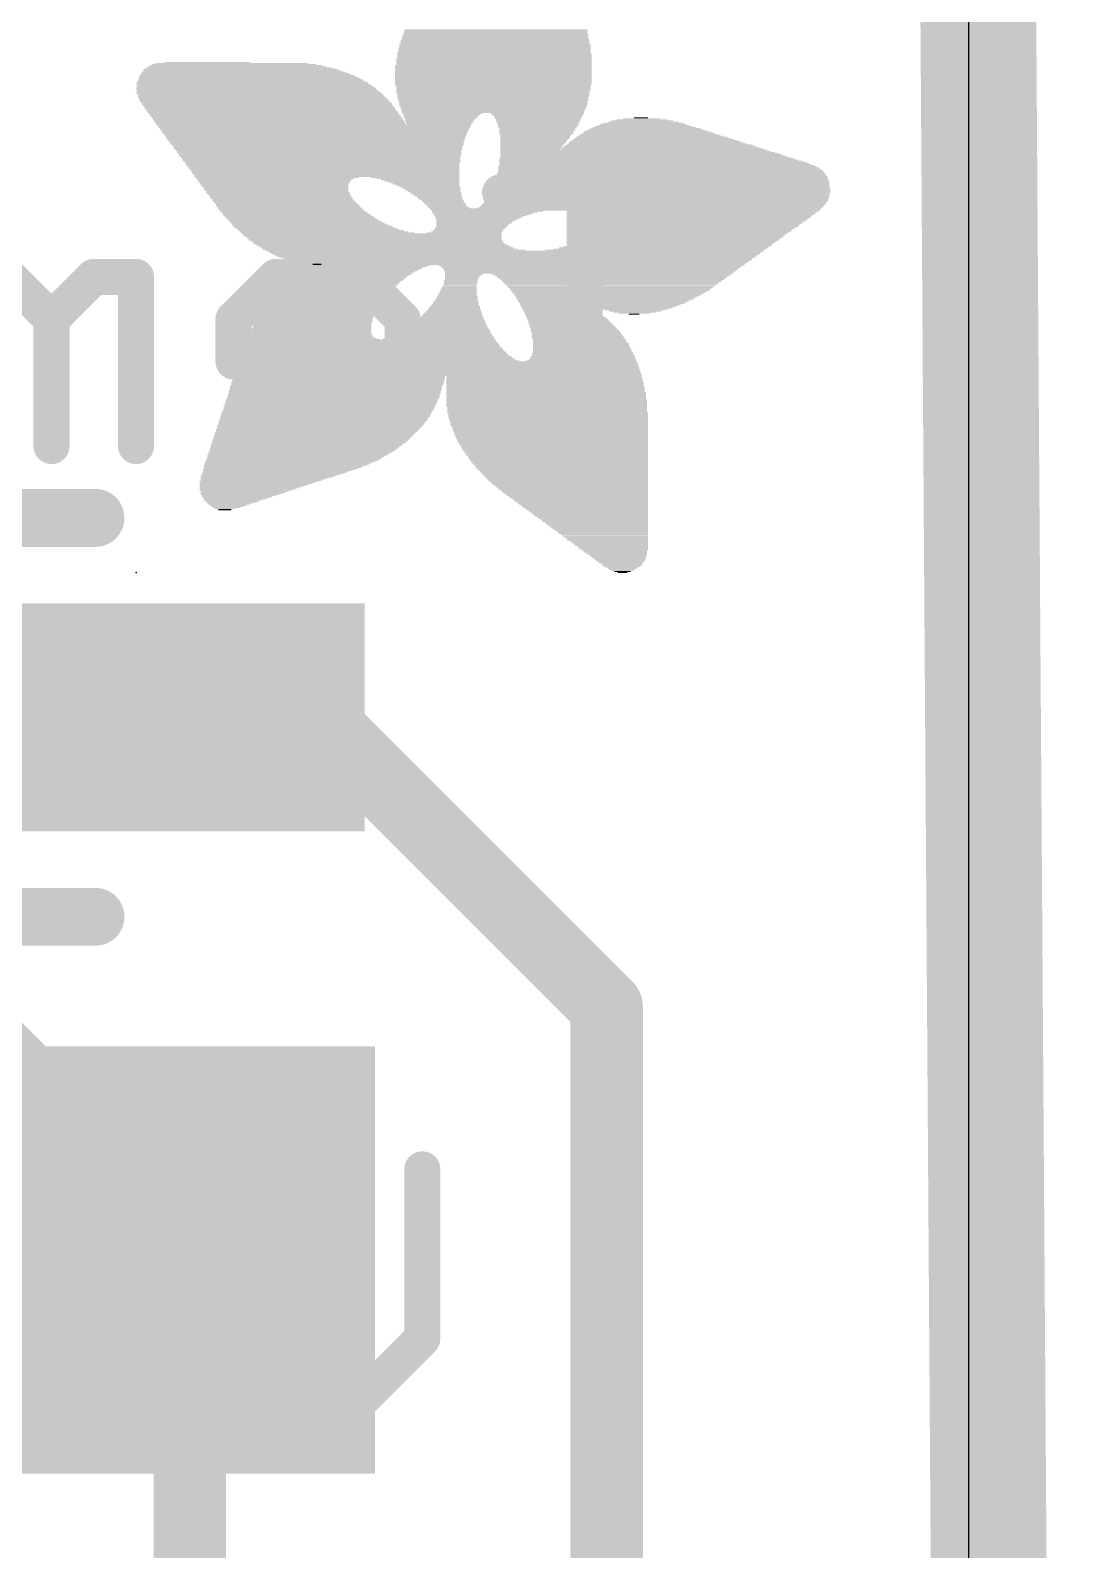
# Model space of a CAD drawing. Extents: x -0.2 to 18.1, y -0.2 to 19.3.
# Drawn here: x 14.49 to 18.11, y 8.51 to 13.84 of the extents above; entities that cross this region are included whole.
import ezdxf

# ---------------------------------------------------------------- set-up
doc = ezdxf.new("R2010")
doc.units = 0
for name, color, linetype in [('1', 12, 'CONTINUOUS'), ('16', 132, 'CONTINUOUS'), ('20', 53, 'CONTINUOUS'), ('21', 40, 'CONTINUOUS'), ('22', 6, 'CONTINUOUS'), ('23', 40, 'CONTINUOUS')]:
    doc.layers.add(name, color=color, linetype=linetype)

# ---------------------------------------------------------------- blocks, each defined once
blk = doc.blocks.new('RECT')
blk.add_solid([(-0.5, -0.5), (0.5, -0.5), (-0.5, 0.5), (0.5, 0.5)])

msp = doc.modelspace()

# ---------------------------------------------------------------- linework, layer by layer
at = {"layer": '1', "const_width": 0.254}
for points in [[(14.986, 11.43), (15.494, 11.43)], [(15.494, 11.43), (16.51, 10.414)], [(15.047, 9.591), (13.843, 10.795)], [(16.51, 10.414), (16.51, 7.493)], [(15.047, 9.525), (15.047, 9.591)], [(15.047, 9.525), (15.047, 7.731)]]:
    msp.add_lwpolyline(points, dxfattribs=at)
at = {"layer": '1', "const_width": 0.127}
for points in [[(14.986, 11.4935, 1), (14.986, 11.3665)], [(15.5389, 11.4749, 1), (15.4491, 11.3851)], [(15.494, 11.3665, 1), (15.494, 11.4935)], [(16.5735, 10.414, 1), (16.4465, 10.414)], [(16.4651, 10.3691, 1), (16.5549, 10.4589)], [(15.1105, 9.591, 1), (14.9835, 9.591)], [(15.1105, 9.525, 1), (14.9835, 9.525)], [(15.0021, 9.5461, 1), (15.0919, 9.6359)], [(14.9835, 9.525, 1), (15.1105, 9.525)]]:
    msp.add_lwpolyline(points, format="xyb", dxfattribs=at)
at = {"layer": '16', "const_width": 0.4064}
msp.add_lwpolyline([(17.78, 19.05), (17.907, 0)], dxfattribs=at)
at = {"layer": '20'}
msp.add_line((17.78, 16.51), (17.78, 2.54), dxfattribs=at)
at = {"layer": '21', "const_width": 0.2032}
for points in [[(12.716, 12.13), (14.716, 12.13)], [(14.716, 10.73), (12.716, 10.73)]]:
    msp.add_lwpolyline(points, dxfattribs=at)
at = {"layer": '21', "const_width": 0.1016}
for points in [[(14.716, 12.0792, 1), (14.716, 12.1808)], [(14.716, 10.6792, 1), (14.716, 10.7808)]]:
    msp.add_lwpolyline(points, format="xyb", dxfattribs=at)
at = {"layer": '22', "const_width": 0.127}
for points in [[(16.7294, 13.2723), (16.1362, 13.2723)], [(16.4328, 12.3825), (16.4328, 13.2723)], [(14.5618, 12.8274), (14.4135, 12.9757)], [(14.71, 12.9757), (14.5618, 12.8274)], [(14.8583, 12.9757), (14.71, 12.9757)], [(14.8583, 12.3825), (14.8583, 12.9757)], [(15.349, 12.9757), (15.2007, 12.8274)], [(15.6456, 12.9757), (15.349, 12.9757)], [(15.7939, 12.8274), (15.6456, 12.9757)], [(14.5618, 12.8274), (14.5618, 12.3825)], [(15.2007, 12.8274), (15.2007, 12.6791)], [(15.7939, 12.5308), (15.7939, 12.8274)], [(15.2007, 12.6791), (15.7939, 12.6791)], [(15.6456, 12.3825), (15.7939, 12.5308)], [(15.349, 12.3825), (15.6456, 12.3825)], [(14.7792, 9.9916), (14.7792, 9.8433)], [(15.2698, 9.2501), (15.2698, 9.8433)], [(15.863, 9.8433), (15.863, 9.2501)], [(14.9275, 9.5467), (14.7792, 9.5467)], [(14.7792, 9.5467), (14.7792, 8.9535)], [(15.5664, 8.9535), (15.2698, 9.2501)], [(15.863, 9.2501), (15.5664, 8.9535)], [(14.9275, 8.9535), (14.6309, 8.9535)]]:
    msp.add_lwpolyline(points, dxfattribs=at)
at = {"layer": '22', "const_width": 0.0635}
for points in [[(16.1362, 13.304, 1), (16.1362, 13.2405)], [(16.4645, 13.2723, 1), (16.401, 13.2723)], [(16.7294, 13.2405, 1), (16.7294, 13.304)], [(14.71, 13.0074, 1), (14.71, 12.9439)], [(14.7325, 12.9532, 1), (14.6876, 12.9981)], [(14.8901, 12.9757, 1), (14.8266, 12.9757)], [(14.8583, 12.9439, 1), (14.8583, 13.0074)], [(15.349, 13.0074, 1), (15.349, 12.9439)], [(15.3714, 12.9532, 1), (15.3265, 12.9981)], [(15.668, 12.9981, 1), (15.6231, 12.9532)], [(15.6456, 12.9439, 1), (15.6456, 13.0074)], [(14.5935, 12.8274, 1), (14.53, 12.8274)], [(14.5393, 12.8498, 1), (14.5842, 12.8049)], [(14.5393, 12.8049, 1), (14.5842, 12.8498)], [(15.2324, 12.8274, 1), (15.1689, 12.8274)], [(15.1782, 12.8498, 1), (15.2231, 12.8049)], [(15.8256, 12.8274, 1), (15.7621, 12.8274)], [(15.7714, 12.8049, 1), (15.8163, 12.8498)], [(15.2007, 12.7108, 1), (15.2007, 12.6473)], [(15.1689, 12.6791, 1), (15.2324, 12.6791)], [(15.7939, 12.6473, 1), (15.7939, 12.7108)], [(15.8163, 12.5083, 1), (15.7714, 12.5532)], [(15.7621, 12.5308, 1), (15.8256, 12.5308)], [(15.349, 12.4143, 1), (15.349, 12.3507)], [(15.6231, 12.405, 1), (15.668, 12.36)], [(15.6456, 12.3507, 1), (15.6456, 12.4143)], [(14.53, 12.3825, 1), (14.5935, 12.3825)], [(14.8266, 12.3825, 1), (14.8901, 12.3825)], [(16.401, 12.3825, 1), (16.4645, 12.3825)], [(14.811, 9.9916, 1), (14.7475, 9.9916)], [(14.7475, 9.8433, 1), (14.811, 9.8433)], [(15.3016, 9.8433, 1), (15.2381, 9.8433)], [(15.8948, 9.8433, 1), (15.8313, 9.8433)], [(14.7792, 9.5784, 1), (14.7792, 9.5149)], [(14.811, 9.5467, 1), (14.7475, 9.5467)], [(14.9275, 9.5149, 1), (14.9275, 9.5784)], [(15.2381, 9.2501, 1), (15.3016, 9.2501)], [(15.2923, 9.2725, 1), (15.2474, 9.2276)], [(15.8313, 9.2501, 1), (15.8948, 9.2501)], [(15.8855, 9.2276, 1), (15.8406, 9.2725)], [(14.6309, 8.9853, 1), (14.6309, 8.9217)], [(14.9275, 8.9217, 1), (14.9275, 8.9853)], [(14.7475, 8.9535, 1), (14.811, 8.9535)], [(15.544, 8.976, 1), (15.5889, 8.931)], [(15.544, 8.931, 1), (15.5889, 8.976)]]:
    msp.add_lwpolyline(points, format="xyb", dxfattribs=at)
at = {"layer": '23'}
msp.add_point((14.859, 11.938), dxfattribs=at)

# ---------------------------------------------------------------- block references
at = {"layer": '1', "xscale": 1.35, "yscale": 0.8, "rotation": 180}
msp.add_blockref('RECT', (14.986, 11.43), dxfattribs=at)
at = {"layer": '1', "xscale": 1.3, "yscale": 1.5}
msp.add_blockref('RECT', (15.047, 9.525), dxfattribs=at)
at = {"layer": '21'}
for p, xscale, yscale in [((16.1182, 13.8163), 0.6554, 0.0038), ((16.1182, 13.8125), 0.6554, 0.0038), ((16.1201, 13.8087), 0.6592, 0.0038), ((16.1202, 13.8278), 0.6515, 0.0038), ((16.1202, 13.8239), 0.6515, 0.0039), ((16.1202, 13.8201), 0.6515, 0.0038), ((16.1202, 13.8392), 0.6439, 0.0038), ((16.1202, 13.8354), 0.6439, 0.0038), ((16.1202, 13.8316), 0.6439, 0.0038), ((16.1221, 13.843), 0.6401, 0.0038), ((16.1144, 13.763), 0.6782, 0.0038), ((16.1163, 13.7592), 0.682, 0.0038), ((16.1163, 13.7554), 0.682, 0.0038), ((16.1163, 13.7782), 0.6744, 0.0038), ((16.1163, 13.7744), 0.6744, 0.0038), ((16.1163, 13.7706), 0.6744, 0.0038), ((16.1163, 13.7668), 0.6744, 0.0038), ((16.1163, 13.7935), 0.6668, 0.0038), ((16.1182, 13.7897), 0.6706, 0.0038), ((16.1182, 13.7858), 0.6706, 0.0039), ((16.1182, 13.782), 0.6706, 0.0038), ((16.1182, 13.8049), 0.663, 0.0038), ((16.1182, 13.8011), 0.663, 0.0038), ((16.1182, 13.7973), 0.663, 0.0038), ((15.2267, 13.702), 0.6858, 0.0038), ((15.2229, 13.7058), 0.6705, 0.0038), ((15.2191, 13.7096), 0.6477, 0.0039), ((15.2134, 13.7135), 0.6287, 0.0038), ((15.2095, 13.7173), 0.6058, 0.0038), ((15.2019, 13.7211), 0.5754, 0.0038), ((15.1943, 13.7249), 0.5372, 0.0038), ((15.1067, 13.7287), 0.3009, 0.0038), ((16.1125, 13.7173), 0.6896, 0.0038), ((16.1125, 13.7135), 0.6896, 0.0038), ((16.1125, 13.7096), 0.6896, 0.0039), ((16.1125, 13.7058), 0.6896, 0.0038), ((16.1125, 13.702), 0.6896, 0.0038), ((16.1144, 13.7439), 0.6858, 0.0038), ((16.1144, 13.7401), 0.6858, 0.0038), ((16.1144, 13.7363), 0.6858, 0.0038), ((16.1144, 13.7325), 0.6858, 0.0038), ((16.1144, 13.7287), 0.6858, 0.0038), ((16.1144, 13.7249), 0.6858, 0.0038), ((16.1144, 13.7211), 0.6858, 0.0038), ((16.1163, 13.7516), 0.682, 0.0038), ((16.1163, 13.7477), 0.682, 0.0039), ((15.2686, 13.6525), 0.8153, 0.0038), ((15.2724, 13.6487), 0.823, 0.0038), ((15.2629, 13.6601), 0.8039, 0.0038), ((15.2667, 13.6563), 0.8115, 0.0038), ((15.261, 13.6639), 0.7925, 0.0038), ((15.2591, 13.6677), 0.7887, 0.0038), ((15.2495, 13.6792), 0.762, 0.0038), ((15.2533, 13.6754), 0.7696, 0.0038), ((15.2572, 13.6715), 0.7773, 0.0039), ((15.2476, 13.683), 0.7506, 0.0038), ((15.24, 13.6906), 0.7278, 0.0038), ((15.2438, 13.6868), 0.7354, 0.0038), ((15.2362, 13.6944), 0.7124, 0.0038), ((15.2324, 13.6982), 0.6972, 0.0038), ((16.1125, 13.6982), 0.6896, 0.0038), ((16.1125, 13.6944), 0.6896, 0.0038), ((16.1125, 13.6906), 0.6896, 0.0038), ((16.1125, 13.6868), 0.6896, 0.0038), ((16.1125, 13.683), 0.6896, 0.0038), ((16.1125, 13.6792), 0.6896, 0.0038), ((16.1125, 13.6754), 0.6896, 0.0038), ((16.1125, 13.6715), 0.6896, 0.0039), ((16.1125, 13.6677), 0.6896, 0.0038), ((16.1125, 13.6639), 0.6896, 0.0038), ((16.1125, 13.6601), 0.6896, 0.0038), ((16.1125, 13.6563), 0.6896, 0.0038), ((16.1125, 13.6525), 0.6896, 0.0038), ((16.1106, 13.6487), 0.6858, 0.0038), ((15.2781, 13.6373), 0.842, 0.0038), ((15.2743, 13.6449), 0.8268, 0.0038), ((15.2781, 13.6411), 0.8344, 0.0038), ((15.2819, 13.6334), 0.842, 0.0039), ((15.2838, 13.6296), 0.8458, 0.0038), ((15.2876, 13.6258), 0.8534, 0.0038), ((15.2915, 13.6182), 0.8611, 0.0038), ((15.2896, 13.622), 0.8573, 0.0038), ((15.2953, 13.6144), 0.8611, 0.0038), ((15.2991, 13.6068), 0.8687, 0.0038), ((15.2972, 13.6106), 0.8649, 0.0038), ((15.3029, 13.603), 0.8687, 0.0038), ((15.3048, 13.5992), 0.8725, 0.0038), ((15.3086, 13.5953), 0.8725, 0.0039), ((16.1125, 13.6449), 0.682, 0.0038), ((16.1125, 13.6411), 0.682, 0.0038), ((16.1125, 13.6373), 0.682, 0.0038), ((16.1125, 13.6334), 0.682, 0.0039), ((16.1125, 13.6296), 0.682, 0.0038), ((16.1106, 13.6258), 0.6782, 0.0038), ((16.1106, 13.622), 0.6782, 0.0038), ((16.1125, 13.6182), 0.6744, 0.0038), ((16.1125, 13.6144), 0.6744, 0.0038), ((16.1125, 13.6106), 0.6744, 0.0038), ((16.1106, 13.6068), 0.6706, 0.0038), ((16.1106, 13.603), 0.6706, 0.0038), ((16.1125, 13.5992), 0.6668, 0.0038), ((16.1125, 13.5953), 0.6668, 0.0039), ((15.3105, 13.5915), 0.8763, 0.0038), ((15.3143, 13.5877), 0.8763, 0.0038), ((15.3182, 13.5839), 0.8763, 0.0038), ((15.3182, 13.5801), 0.8763, 0.0038), ((15.322, 13.5763), 0.8763, 0.0038), ((15.3258, 13.5725), 0.8763, 0.0038), ((15.3277, 13.5687), 0.8801, 0.0038), ((15.3296, 13.5649), 0.8763, 0.0038), ((15.3334, 13.5611), 0.8763, 0.0038), ((15.3353, 13.5572), 0.8801, 0.0039), ((15.3391, 13.5534), 0.8801, 0.0038), ((15.341, 13.5496), 0.8763, 0.0038), ((15.3448, 13.5458), 0.8763, 0.0038), ((15.3467, 13.542), 0.8801, 0.0038), ((16.1106, 13.5915), 0.663, 0.0038), ((16.1105, 13.5763), 0.6553, 0.0038), ((16.1125, 13.5877), 0.6592, 0.0038), ((16.1125, 13.5839), 0.6592, 0.0038), ((16.1125, 13.5801), 0.6592, 0.0038), ((16.1105, 13.5649), 0.6477, 0.0038), ((16.1124, 13.5725), 0.6515, 0.0038), ((16.1124, 13.5687), 0.6515, 0.0038), ((16.1105, 13.5572), 0.6401, 0.0039), ((16.1105, 13.5534), 0.6401, 0.0038), ((16.1124, 13.5611), 0.6439, 0.0038), ((15.9335, 13.5496), 0.2781, 0.0038), ((15.9297, 13.5458), 0.2705, 0.0038), ((15.9297, 13.542), 0.2629, 0.0038), ((16.2668, 13.5496), 0.3276, 0.0038), ((16.2668, 13.5458), 0.32, 0.0038), ((16.2687, 13.542), 0.3162, 0.0038), ((15.3486, 13.5382), 0.8763, 0.0038), ((15.3524, 13.5344), 0.8763, 0.0038), ((15.3563, 13.5306), 0.8763, 0.0038), ((15.3563, 13.5268), 0.8763, 0.0038), ((15.3601, 13.523), 0.8763, 0.0038), ((15.3639, 13.5191), 0.8763, 0.0039), ((15.3639, 13.5153), 0.8763, 0.0038), ((15.3677, 13.5115), 0.8763, 0.0038), ((15.4839, 13.5077), 1.1011, 0.0038), ((15.4839, 13.5039), 1.0935, 0.0038), ((15.4839, 13.5001), 1.0935, 0.0038), ((15.4839, 13.4963), 1.0859, 0.0038), ((15.4858, 13.4925), 1.0821, 0.0038), ((15.4858, 13.4887), 1.0745, 0.0038), ((15.9277, 13.5382), 0.259, 0.0038), ((15.9258, 13.5344), 0.2552, 0.0038), ((15.9258, 13.5306), 0.2476, 0.0038), ((15.9239, 13.5268), 0.2438, 0.0038), ((15.922, 13.523), 0.24, 0.0038), ((15.9239, 13.5191), 0.2362, 0.0039), ((15.922, 13.5153), 0.2324, 0.0038), ((15.922, 13.5115), 0.2248, 0.0038), ((16.2687, 13.5382), 0.3086, 0.0038), ((16.2706, 13.5344), 0.3048, 0.0038), ((16.2687, 13.5306), 0.301, 0.0038), ((16.2706, 13.5268), 0.2972, 0.0038), ((16.2687, 13.523), 0.2934, 0.0038), ((16.2706, 13.5191), 0.2896, 0.0039), ((16.2687, 13.5153), 0.2858, 0.0038), ((16.2687, 13.5115), 0.2858, 0.0038), ((16.2687, 13.5077), 0.2782, 0.0038), ((16.2687, 13.5039), 0.2782, 0.0038), ((16.2668, 13.5001), 0.2744, 0.0038), ((16.2668, 13.4963), 0.2667, 0.0038), ((16.2668, 13.4925), 0.2667, 0.0038), ((16.2648, 13.4887), 0.2629, 0.0038), ((16.6497, 13.4887), 0.423, 0.0038), ((16.6478, 13.4925), 0.4038, 0.0038), ((16.6459, 13.4963), 0.3848, 0.0038), ((16.6421, 13.5001), 0.362, 0.0038), ((16.6402, 13.5039), 0.3429, 0.0038), ((16.6402, 13.5077), 0.32, 0.0038), ((16.6383, 13.5115), 0.301, 0.0038), ((16.6382, 13.5153), 0.2781, 0.0038), ((16.6382, 13.5191), 0.2477, 0.0039), ((16.6345, 13.523), 0.2171, 0.0038), ((16.6345, 13.5268), 0.1791, 0.0038), ((16.6326, 13.5306), 0.1295, 0.0038), ((16.6306, 13.5344), 0.0495, 0.0038), ((15.4858, 13.4849), 1.0745, 0.0038), ((15.4857, 13.4811), 1.0668, 0.0039), ((15.4877, 13.4772), 1.0629, 0.0038), ((15.4896, 13.4734), 1.0591, 0.0038), ((15.4877, 13.4696), 1.0553, 0.0038), ((15.4896, 13.4658), 1.0515, 0.0038), ((15.4896, 13.462), 1.0439, 0.0038), ((15.4896, 13.4582), 1.0439, 0.0038), ((15.4915, 13.4544), 1.0401, 0.0038), ((15.4915, 13.4506), 1.0325, 0.0038), ((15.4934, 13.4468), 1.0287, 0.0038), ((15.4934, 13.443), 1.0287, 0.0039), ((15.4953, 13.4391), 1.0249, 0.0038), ((15.4953, 13.4353), 1.0173, 0.0038), ((16.2611, 13.4772), 0.2553, 0.0038), ((16.263, 13.4849), 0.2591, 0.0038), ((16.263, 13.4811), 0.2591, 0.0039), ((16.2477, 13.4391), 0.2209, 0.0038), ((16.2611, 13.4734), 0.2476, 0.0038), ((16.2592, 13.4696), 0.2438, 0.0038), ((16.2592, 13.4658), 0.2438, 0.0038), ((16.2573, 13.462), 0.24, 0.0038), ((16.2554, 13.4582), 0.2362, 0.0038), ((16.2535, 13.4544), 0.2324, 0.0038), ((16.2535, 13.4506), 0.2324, 0.0038), ((16.2516, 13.4468), 0.2286, 0.0038), ((16.2496, 13.443), 0.2247, 0.0039), ((16.2459, 13.4353), 0.2171, 0.0038), ((16.6954, 13.4353), 0.6668, 0.0038), ((16.6936, 13.4391), 0.6477, 0.0038), ((16.6878, 13.443), 0.6286, 0.0039), ((16.684, 13.4468), 0.6134, 0.0038), ((16.6802, 13.4506), 0.5982, 0.0038), ((16.6783, 13.4544), 0.5791, 0.0038), ((16.6745, 13.4582), 0.5639, 0.0038), ((16.6707, 13.462), 0.5487, 0.0038), ((16.6687, 13.4658), 0.5295, 0.0038), ((16.6631, 13.4696), 0.5105, 0.0038), ((16.6611, 13.4734), 0.4915, 0.0038), ((16.6573, 13.4772), 0.4762, 0.0038), ((16.6554, 13.4811), 0.4572, 0.0039), ((16.6516, 13.4849), 0.442, 0.0038), ((15.4972, 13.4315), 1.0135, 0.0038), ((15.4972, 13.4277), 1.0135, 0.0038), ((15.4991, 13.4239), 1.0096, 0.0038), ((15.4991, 13.4201), 1.002, 0.0038), ((15.501, 13.4163), 0.9982, 0.0038), ((15.501, 13.4125), 0.9982, 0.0038), ((15.5029, 13.4087), 0.9944, 0.0038), ((15.5048, 13.4049), 0.9906, 0.0039), ((15.5029, 13.401), 0.9868, 0.0038), ((15.5048, 13.3972), 0.983, 0.0038), ((15.5067, 13.3934), 0.9792, 0.0038), ((15.5086, 13.3896), 0.9754, 0.0038), ((15.5086, 13.3858), 0.9754, 0.0038), ((15.5105, 13.382), 0.9716, 0.0038), ((16.6516, 13.3896), 1.0364, 0.0038), ((16.6573, 13.3858), 1.0478, 0.0038), ((16.6649, 13.382), 1.063, 0.0038), ((16.2459, 13.4315), 0.2171, 0.0038), ((16.6059, 13.4201), 0.9372, 0.0038), ((16.6116, 13.4163), 0.9486, 0.0038), ((16.6193, 13.4125), 0.9639, 0.0038), ((16.6306, 13.4049), 0.9867, 0.0039), ((16.6364, 13.401), 0.9982, 0.0038), ((16.6421, 13.3972), 1.0096, 0.0038), ((16.6478, 13.3934), 1.021, 0.0038), ((16.244, 13.4277), 0.2133, 0.0038), ((16.2421, 13.4239), 0.2095, 0.0038), ((16.625, 13.4087), 0.9753, 0.0038), ((16.7068, 13.4239), 0.7125, 0.0038), ((16.7031, 13.4277), 0.6973, 0.0038), ((16.6992, 13.4315), 0.682, 0.0038), ((15.5124, 13.3782), 0.9678, 0.0038), ((15.5125, 13.3744), 0.9601, 0.0038), ((15.5125, 13.3706), 0.9601, 0.0038), ((15.5144, 13.3668), 0.9563, 0.0039), ((15.5163, 13.3629), 0.9525, 0.0038), ((15.5182, 13.3591), 0.9487, 0.0038), ((15.5182, 13.3553), 0.9487, 0.0038), ((15.5201, 13.3515), 0.9449, 0.0038), ((15.522, 13.3477), 0.9411, 0.0038), ((15.5239, 13.3439), 0.9373, 0.0038), ((15.5239, 13.3401), 0.9373, 0.0038), ((15.5258, 13.3363), 0.9335, 0.0038), ((15.5277, 13.3325), 0.9297, 0.0038), ((15.5277, 13.3287), 0.9297, 0.0039), ((16.7031, 13.3287), 1.1621, 0.0039), ((16.6992, 13.3439), 1.1468, 0.0038), ((16.7011, 13.3401), 1.1506, 0.0038), ((16.7011, 13.3363), 1.1506, 0.0038), ((16.7031, 13.3325), 1.1545, 0.0038), ((16.6878, 13.3629), 1.1164, 0.0038), ((16.6916, 13.3591), 1.124, 0.0038), ((16.6935, 13.3553), 1.1278, 0.0038), ((16.6973, 13.3515), 1.1354, 0.0038), ((16.6992, 13.3477), 1.1392, 0.0038), ((16.6707, 13.3782), 1.0745, 0.0038), ((16.6763, 13.3744), 1.0859, 0.0038), ((16.6802, 13.3706), 1.0935, 0.0038), ((16.6859, 13.3668), 1.1049, 0.0039), ((15.3524, 13.3248), 0.5715, 0.0038), ((15.3467, 13.321), 0.5524, 0.0038), ((15.3448, 13.3172), 0.541, 0.0038), ((15.3429, 13.3134), 0.5372, 0.0038), ((15.3429, 13.3096), 0.5296, 0.0038), ((15.3448, 13.3058), 0.5258, 0.0038), ((15.3448, 13.302), 0.5182, 0.0038), ((15.3448, 13.2982), 0.5182, 0.0038), ((15.3467, 13.2944), 0.5144, 0.0038), ((15.3486, 13.2906), 0.5106, 0.0039), ((15.3505, 13.2867), 0.5068, 0.0038), ((15.3505, 13.2829), 0.5068, 0.0038), ((15.3524, 13.2791), 0.503, 0.0038), ((15.3543, 13.2753), 0.4992, 0.0038), ((15.8363, 13.3248), 0.3124, 0.0038), ((15.8477, 13.321), 0.2896, 0.0038), ((15.8554, 13.3172), 0.2743, 0.0038), ((15.8611, 13.3134), 0.2629, 0.0038), ((15.8668, 13.3096), 0.2515, 0.0038), ((15.8725, 13.3058), 0.2401, 0.0038), ((15.8763, 13.302), 0.2324, 0.0038), ((15.882, 13.2982), 0.221, 0.0038), ((15.8858, 13.2944), 0.2134, 0.0038), ((15.8915, 13.2906), 0.2096, 0.0039), ((15.8954, 13.2867), 0.2019, 0.0038), ((15.8992, 13.2829), 0.1943, 0.0038), ((15.9011, 13.2791), 0.1905, 0.0038), ((15.9049, 13.2753), 0.1829, 0.0038), ((16.6992, 13.2753), 1.1925, 0.0038), ((16.7012, 13.2829), 1.1887, 0.0038), ((16.7012, 13.2791), 1.1887, 0.0038), ((16.7012, 13.2944), 1.1811, 0.0038), ((16.7012, 13.2906), 1.1811, 0.0039), ((16.7031, 13.2867), 1.1849, 0.0038), ((16.7031, 13.302), 1.1773, 0.0038), ((16.7031, 13.2982), 1.1773, 0.0038), ((16.7031, 13.3134), 1.1697, 0.0038), ((16.705, 13.3096), 1.1735, 0.0038), ((16.705, 13.3058), 1.1735, 0.0038), ((16.7031, 13.3248), 1.1621, 0.0038), ((16.705, 13.321), 1.1659, 0.0038), ((16.705, 13.3172), 1.1659, 0.0038), ((15.3562, 13.2715), 0.503, 0.0038), ((15.3582, 13.2677), 0.4991, 0.0038), ((15.362, 13.2639), 0.4991, 0.0038), ((15.3639, 13.2601), 0.4953, 0.0038), ((15.3658, 13.2563), 0.4991, 0.0038), ((15.3696, 13.2525), 0.4991, 0.0039), ((15.3715, 13.2486), 0.4953, 0.0038), ((15.3753, 13.2448), 0.4953, 0.0038), ((15.3772, 13.241), 0.4991, 0.0038), ((15.381, 13.2372), 0.4991, 0.0038), ((15.3848, 13.2334), 0.4991, 0.0038), ((15.3905, 13.2258), 0.503, 0.0038), ((15.3886, 13.2296), 0.4991, 0.0038), ((15.3943, 13.222), 0.503, 0.0038), ((15.9106, 13.2715), 0.1791, 0.0038), ((15.9125, 13.2677), 0.1753, 0.0038), ((15.9163, 13.2639), 0.1676, 0.0038), ((15.9182, 13.2601), 0.1638, 0.0038), ((15.9239, 13.2563), 0.16, 0.0038), ((15.9258, 13.2525), 0.1562, 0.0039), ((15.9277, 13.2486), 0.1524, 0.0038), ((15.9334, 13.2448), 0.1486, 0.0038), ((15.9353, 13.241), 0.1448, 0.0038), ((15.9391, 13.2372), 0.1448, 0.0038), ((15.943, 13.2334), 0.1447, 0.0038), ((15.9449, 13.2296), 0.1409, 0.0038), ((15.9487, 13.2258), 0.1409, 0.0038), ((15.9525, 13.222), 0.141, 0.0038), ((16.6669, 13.222), 1.2039, 0.0038), ((16.6707, 13.2258), 1.2039, 0.0038), ((16.6745, 13.2296), 1.2039, 0.0038), ((16.6783, 13.2334), 1.204, 0.0038), ((16.6802, 13.2372), 1.2002, 0.0038), ((16.684, 13.241), 1.2002, 0.0038), ((16.6878, 13.2486), 1.2002, 0.0038), ((16.6878, 13.2448), 1.2002, 0.0038), ((16.6897, 13.2525), 1.1964, 0.0039), ((16.6935, 13.2601), 1.1964, 0.0038), ((16.6935, 13.2563), 1.1964, 0.0038), ((16.6955, 13.2677), 1.1925, 0.0038), ((16.6955, 13.2639), 1.1925, 0.0038), ((16.6992, 13.2715), 1.1925, 0.0038), ((15.3982, 13.2182), 0.5029, 0.0038), ((15.4001, 13.2144), 0.5067, 0.0039), ((15.4039, 13.2105), 0.5067, 0.0038), ((15.4077, 13.2067), 0.5067, 0.0038), ((15.4134, 13.2029), 0.5105, 0.0038), ((15.4172, 13.1991), 0.5105, 0.0038), ((15.421, 13.1953), 0.5182, 0.0038), ((15.4248, 13.1915), 0.5182, 0.0038), ((15.4305, 13.1877), 0.522, 0.0038), ((15.4343, 13.1839), 0.522, 0.0038), ((15.44, 13.1801), 0.5258, 0.0038), ((15.4438, 13.1763), 0.5258, 0.0039), ((15.4496, 13.1724), 0.5295, 0.0038), ((15.4553, 13.1686), 0.5334, 0.0038), ((15.9582, 13.2182), 0.1448, 0.0038), ((16.5754, 13.2144), 1.3716, 0.0039), ((16.1011, 13.2105), 0.4153, 0.0038), ((16.0915, 13.2067), 0.3886, 0.0038), ((16.082, 13.2029), 0.3696, 0.0038), ((16.0763, 13.1991), 0.3506, 0.0038), ((16.0724, 13.1953), 0.3353, 0.0038), ((16.0668, 13.1915), 0.3239, 0.0038), ((16.063, 13.1877), 0.3086, 0.0038), ((16.0592, 13.1839), 0.3009, 0.0038), ((16.0572, 13.1801), 0.2895, 0.0038), ((16.0535, 13.1763), 0.2819, 0.0039), ((16.0496, 13.1724), 0.2743, 0.0038), ((16.0459, 13.1686), 0.2667, 0.0038), ((16.6611, 13.2182), 1.2078, 0.0038), ((16.8326, 13.2105), 0.8496, 0.0038), ((16.8402, 13.2067), 0.8268, 0.0038), ((16.8421, 13.2029), 0.8078, 0.0038), ((16.844, 13.1991), 0.7963, 0.0038), ((16.8459, 13.1953), 0.7848, 0.0038), ((16.8459, 13.1915), 0.7696, 0.0038), ((16.8459, 13.1877), 0.762, 0.0038), ((16.8459, 13.1839), 0.7544, 0.0038), ((16.844, 13.1801), 0.743, 0.0038), ((16.844, 13.1763), 0.7354, 0.0039), ((16.8421, 13.1724), 0.7316, 0.0038), ((16.8383, 13.1686), 0.7239, 0.0038), ((15.461, 13.1648), 0.5372, 0.0038), ((15.4667, 13.161), 0.541, 0.0038), ((15.4705, 13.1572), 0.5486, 0.0038), ((15.4782, 13.1534), 0.5563, 0.0038), ((15.4839, 13.1496), 0.5601, 0.0038), ((15.4934, 13.1458), 0.5639, 0.0038), ((15.4991, 13.142), 0.5677, 0.0038), ((15.5086, 13.1382), 0.5792, 0.0039), ((15.5182, 13.1343), 0.5905, 0.0038), ((15.5315, 13.1305), 0.6096, 0.0038), ((15.6858, 13.1267), 0.9106, 0.0038), ((15.6877, 13.1229), 0.9068, 0.0038), ((15.6896, 13.1191), 0.903, 0.0038), ((15.6934, 13.1153), 0.8954, 0.0038), ((16.0097, 13.1305), 0.2629, 0.0038), ((16.0191, 13.1343), 0.2515, 0.0038), ((16.023, 13.1382), 0.2439, 0.0039), ((16.0267, 13.142), 0.2439, 0.0038), ((16.0325, 13.1496), 0.2476, 0.0038), ((16.0306, 13.1458), 0.2438, 0.0038), ((16.0401, 13.161), 0.2552, 0.0038), ((16.0382, 13.1572), 0.2514, 0.0038), ((16.0363, 13.1534), 0.2476, 0.0038), ((16.044, 13.1648), 0.2629, 0.0038), ((16.785, 13.1153), 0.6858, 0.0038), ((16.7888, 13.1191), 0.6858, 0.0038), ((16.7945, 13.1229), 0.682, 0.0038), ((16.8002, 13.1267), 0.6858, 0.0038), ((16.804, 13.1305), 0.6858, 0.0038), ((16.8097, 13.1343), 0.6896, 0.0038), ((16.8154, 13.142), 0.6934, 0.0038), ((16.8135, 13.1382), 0.6896, 0.0039), ((16.8211, 13.1458), 0.6973, 0.0038), ((16.8363, 13.1648), 0.7201, 0.0038), ((16.8287, 13.1534), 0.7049, 0.0038), ((16.8326, 13.161), 0.7125, 0.0038), ((16.8307, 13.1572), 0.7087, 0.0038), ((16.825, 13.1496), 0.6973, 0.0038), ((15.6953, 13.1115), 0.8916, 0.0038), ((15.6972, 13.1077), 0.8878, 0.0038), ((15.701, 13.1039), 0.8878, 0.0038), ((15.7049, 13.1001), 0.8801, 0.0039), ((15.7087, 13.0962), 0.8801, 0.0038), ((15.7125, 13.0924), 0.8801, 0.0038), ((15.7201, 13.0886), 0.8801, 0.0038), ((15.7258, 13.0848), 0.8839, 0.0038), ((15.7334, 13.081), 0.884, 0.0038), ((15.7411, 13.0772), 0.8839, 0.0038), ((15.7506, 13.0734), 0.8953, 0.0038), ((15.7677, 13.0696), 0.9144, 0.0038), ((16.1887, 13.0658), 1.7412, 0.0038), ((16.1887, 13.062), 1.726, 0.0039), ((16.6783, 13.0696), 0.7696, 0.0038), ((16.6954, 13.0734), 0.743, 0.0038), ((16.7088, 13.0772), 0.7315, 0.0038), ((16.7183, 13.081), 0.7201, 0.0038), ((16.7297, 13.0848), 0.7124, 0.0038), ((16.7373, 13.0886), 0.7049, 0.0038), ((16.7449, 13.0924), 0.6973, 0.0038), ((16.7526, 13.0962), 0.6972, 0.0038), ((16.7583, 13.1001), 0.6934, 0.0039), ((16.7678, 13.1039), 0.6896, 0.0038), ((16.7716, 13.1077), 0.6896, 0.0038), ((16.7773, 13.1115), 0.6858, 0.0038), ((16.1906, 13.0581), 1.7145, 0.0038), ((16.1925, 13.0543), 1.703, 0.0038), ((16.1925, 13.0505), 1.6878, 0.0038), ((16.1944, 13.0467), 1.6764, 0.0038), ((16.1963, 13.0429), 1.6574, 0.0038), ((16.2002, 13.0391), 1.6421, 0.0038), ((16.204, 13.0353), 1.6269, 0.0038), ((16.2058, 13.0315), 1.6078, 0.0038), ((16.2115, 13.0277), 1.5887, 0.0038), ((16.2172, 13.0239), 1.5621, 0.0039), ((15.4934, 13.02), 0.0305, 0.0038), ((15.6915, 13.0086), 0.3505, 0.0038), ((15.7049, 13.0124), 0.3467, 0.0038), ((15.7163, 13.0162), 0.3467, 0.0038), ((16.2763, 13.02), 1.4364, 0.0038), ((16.4554, 13.0162), 1.0706, 0.0038), ((16.4554, 13.0124), 1.0554, 0.0038), ((16.4554, 13.0086), 1.0478, 0.0038), ((15.5924, 12.9553), 0.381, 0.0038), ((15.5962, 12.9591), 0.381, 0.0038), ((15.6039, 12.9629), 0.381, 0.0038), ((15.6077, 12.9667), 0.381, 0.0038), ((15.6134, 12.9705), 0.3772, 0.0038), ((15.6191, 12.9743), 0.3734, 0.0038), ((15.6267, 12.9781), 0.3734, 0.0038), ((15.6305, 12.9819), 0.3734, 0.0038), ((15.6401, 12.9858), 0.3695, 0.0039), ((15.6458, 12.9896), 0.3657, 0.0038), ((15.6534, 12.9934), 0.3658, 0.0038), ((15.6629, 12.9972), 0.362, 0.0038), ((15.6725, 13.001), 0.3581, 0.0038), ((15.682, 13.0048), 0.3543, 0.0038), ((16.4535, 13.0048), 1.0363, 0.0038), ((16.4535, 13.001), 1.0287, 0.0038), ((16.4516, 12.9972), 1.0249, 0.0038), ((15.9982, 12.9629), 0.1181, 0.0038), ((15.9982, 12.9591), 0.1181, 0.0038), ((15.9982, 12.9553), 0.1181, 0.0038), ((16.4497, 12.9934), 1.0135, 0.0038), ((16.4477, 12.9896), 1.0097, 0.0038), ((16.0096, 12.9858), 0.1334, 0.0039), ((16.0058, 12.9819), 0.1258, 0.0038), ((16.0039, 12.9781), 0.122, 0.0038), ((16.002, 12.9743), 0.1182, 0.0038), ((16.002, 12.9705), 0.1182, 0.0038), ((16.0001, 12.9667), 0.1143, 0.0038), ((16.5278, 12.9858), 0.842, 0.0039), ((16.5278, 12.9819), 0.8268, 0.0038), ((16.5297, 12.9781), 0.8154, 0.0038), ((16.5278, 12.9743), 0.8039, 0.0038), ((16.5297, 12.9705), 0.7925, 0.0038), ((16.5297, 12.9667), 0.7848, 0.0038), ((16.5278, 12.9629), 0.7734, 0.0038), ((16.5278, 12.9591), 0.7658, 0.0038), ((16.5259, 12.9553), 0.7544, 0.0038), ((15.5372, 12.9019), 0.3924, 0.0038), ((15.541, 12.9057), 0.3924, 0.0038), ((15.5448, 12.9096), 0.3924, 0.0039), ((15.5467, 12.9134), 0.3886, 0.0038), ((15.5505, 12.9172), 0.3886, 0.0038), ((15.5543, 12.921), 0.3886, 0.0038), ((15.5581, 12.9248), 0.3886, 0.0038), ((15.562, 12.9286), 0.3887, 0.0038), ((15.5658, 12.9324), 0.3887, 0.0038), ((15.5696, 12.9362), 0.3886, 0.0038), ((15.5753, 12.94), 0.3848, 0.0038), ((15.5791, 12.9438), 0.3848, 0.0038), ((15.5829, 12.9477), 0.3848, 0.0039), ((15.5867, 12.9515), 0.3848, 0.0038), ((15.9849, 12.9019), 0.1447, 0.0038), ((15.9868, 12.9096), 0.1409, 0.0039), ((15.9868, 12.9057), 0.1409, 0.0038), ((15.9868, 12.9172), 0.1333, 0.0038), ((15.9868, 12.9134), 0.1333, 0.0038), ((15.9887, 12.9248), 0.1295, 0.0038), ((15.9887, 12.921), 0.1295, 0.0038), ((15.9906, 12.9324), 0.1257, 0.0038), ((15.9906, 12.9286), 0.1257, 0.0038), ((15.9925, 12.94), 0.1219, 0.0038), ((15.9925, 12.9362), 0.1219, 0.0038), ((15.9944, 12.9477), 0.1181, 0.0039), ((15.9944, 12.9438), 0.1181, 0.0038), ((15.9963, 12.9515), 0.1143, 0.0038), ((16.5259, 12.9515), 0.7468, 0.0038), ((16.5259, 12.9477), 0.7391, 0.0039), ((16.5239, 12.9438), 0.7277, 0.0038), ((16.5239, 12.94), 0.7201, 0.0038), ((16.5239, 12.9362), 0.7125, 0.0038), ((16.5221, 12.9324), 0.7011, 0.0038), ((16.5221, 12.9286), 0.6934, 0.0038), ((16.5183, 12.9248), 0.6858, 0.0038), ((16.5163, 12.921), 0.6743, 0.0038), ((16.5163, 12.9172), 0.6667, 0.0038), ((16.5107, 12.9096), 0.6477, 0.0039), ((16.5145, 12.9134), 0.6553, 0.0038), ((16.5087, 12.9057), 0.6363, 0.0038), ((16.5068, 12.9019), 0.6248, 0.0038), ((15.4991, 12.8524), 0.4, 0.0038), ((15.4991, 12.8486), 0.4, 0.0038), ((15.5029, 12.8562), 0.4, 0.0038), ((15.5048, 12.86), 0.3962, 0.0038), ((15.5105, 12.8676), 0.4, 0.0038), ((15.5086, 12.8638), 0.3962, 0.0038), ((15.5124, 12.8715), 0.3962, 0.0039), ((15.5162, 12.8753), 0.3962, 0.0038), ((15.5201, 12.8791), 0.3963, 0.0038), ((15.5239, 12.8867), 0.3963, 0.0038), ((15.522, 12.8829), 0.3925, 0.0038), ((15.5277, 12.8905), 0.3963, 0.0038), ((15.5296, 12.8943), 0.3925, 0.0038), ((15.5334, 12.8981), 0.3924, 0.0038), ((15.9716, 12.8486), 0.2019, 0.0038), ((15.9716, 12.8524), 0.1943, 0.0038), ((15.9735, 12.8562), 0.1905, 0.0038), ((15.9754, 12.86), 0.1867, 0.0038), ((15.9754, 12.8676), 0.1791, 0.0038), ((15.9754, 12.8638), 0.1791, 0.0038), ((15.9773, 12.8715), 0.1753, 0.0039), ((15.9773, 12.8753), 0.1677, 0.0038), ((15.9792, 12.8791), 0.1639, 0.0038), ((15.9811, 12.8867), 0.1601, 0.0038), ((15.9811, 12.8829), 0.1601, 0.0038), ((15.981, 12.8905), 0.1524, 0.0038), ((15.983, 12.8981), 0.1485, 0.0038), ((15.983, 12.8943), 0.1485, 0.0038), ((16.5049, 12.8981), 0.621, 0.0038), ((16.5011, 12.8943), 0.6058, 0.0038), ((16.4973, 12.8905), 0.5982, 0.0038), ((16.4954, 12.8867), 0.5868, 0.0038), ((16.3239, 12.8791), 0.2363, 0.0038), ((16.3201, 12.8829), 0.2286, 0.0038), ((16.3278, 12.8753), 0.2363, 0.0038), ((16.3316, 12.8715), 0.2439, 0.0039), ((16.3354, 12.8676), 0.2438, 0.0038), ((16.3392, 12.8638), 0.2514, 0.0038), ((16.343, 12.86), 0.2514, 0.0038), ((16.3468, 12.8562), 0.259, 0.0038), ((16.3526, 12.8486), 0.2629, 0.0038), ((16.3507, 12.8524), 0.2591, 0.0038), ((16.6097, 12.8829), 0.3429, 0.0038), ((16.6097, 12.8791), 0.32, 0.0038), ((16.6116, 12.8753), 0.301, 0.0038), ((16.6097, 12.8715), 0.282, 0.0039), ((16.6097, 12.8676), 0.259, 0.0038), ((16.6097, 12.8638), 0.2362, 0.0038), ((16.6097, 12.86), 0.2134, 0.0038), ((16.6097, 12.8562), 0.1828, 0.0038), ((16.6078, 12.8524), 0.1486, 0.0038), ((16.6077, 12.8486), 0.1105, 0.0038), ((15.4744, 12.7953), 0.4191, 0.0039), ((15.4763, 12.8029), 0.4153, 0.0038), ((15.4763, 12.7991), 0.4153, 0.0038), ((15.4782, 12.8105), 0.4115, 0.0038), ((15.4782, 12.8067), 0.4115, 0.0038), ((15.4801, 12.8143), 0.4077, 0.0038), ((15.4839, 12.8219), 0.4077, 0.0038), ((15.4839, 12.8181), 0.4077, 0.0038), ((15.4858, 12.8257), 0.4039, 0.0038), ((15.4877, 12.8295), 0.4077, 0.0038), ((15.4896, 12.8334), 0.4039, 0.0039), ((15.4934, 12.841), 0.4039, 0.0038), ((15.4915, 12.8372), 0.4001, 0.0038), ((15.4953, 12.8448), 0.4001, 0.0038), ((15.9525, 12.7953), 0.2857, 0.0039), ((15.9544, 12.7991), 0.2743, 0.0038), ((15.9563, 12.8029), 0.2705, 0.0038), ((15.9563, 12.8067), 0.2629, 0.0038), ((15.9582, 12.8105), 0.2591, 0.0038), ((15.9601, 12.8143), 0.2476, 0.0038), ((15.962, 12.8181), 0.2438, 0.0038), ((15.9639, 12.8219), 0.24, 0.0038), ((15.9639, 12.8257), 0.2324, 0.0038), ((15.9658, 12.8295), 0.2286, 0.0038), ((15.9658, 12.8334), 0.221, 0.0039), ((15.9677, 12.8372), 0.2172, 0.0038), ((15.9677, 12.841), 0.2096, 0.0038), ((15.9696, 12.8448), 0.2058, 0.0038), ((16.3583, 12.8448), 0.2667, 0.0038), ((16.3602, 12.841), 0.2705, 0.0038), ((16.3639, 12.8372), 0.2705, 0.0038), ((16.3678, 12.8334), 0.2781, 0.0039), ((16.3697, 12.8295), 0.2819, 0.0038), ((16.3735, 12.8257), 0.2819, 0.0038), ((16.3754, 12.8219), 0.2858, 0.0038), ((16.3792, 12.8181), 0.2858, 0.0038), ((16.3811, 12.8143), 0.2896, 0.0038), ((16.383, 12.8105), 0.2934, 0.0038), ((16.3868, 12.8067), 0.2934, 0.0038), ((16.3887, 12.8029), 0.2972, 0.0038), ((16.3906, 12.7991), 0.301, 0.0038), ((16.3944, 12.7953), 0.301, 0.0039), ((16.6059, 12.8448), 0.0381, 0.0038), ((15.6839, 12.7457), 0.8839, 0.0038), ((15.682, 12.7495), 0.8801, 0.0038), ((15.6858, 12.7419), 0.8877, 0.0038), ((15.48, 12.7572), 0.4686, 0.0039), ((15.6839, 12.7533), 0.8763, 0.0038), ((15.4705, 12.7648), 0.442, 0.0038), ((15.4743, 12.761), 0.4496, 0.0038), ((15.4705, 12.7724), 0.4344, 0.0038), ((15.4705, 12.7686), 0.4344, 0.0038), ((15.4705, 12.78), 0.4268, 0.0038), ((15.4705, 12.7762), 0.4268, 0.0038), ((15.4725, 12.7876), 0.4229, 0.0038), ((15.4725, 12.7838), 0.4229, 0.0038), ((15.4744, 12.7914), 0.4191, 0.0038), ((15.9201, 12.7572), 0.3962, 0.0039), ((15.9296, 12.761), 0.3696, 0.0038), ((15.9354, 12.7648), 0.3581, 0.0038), ((15.9373, 12.7686), 0.3467, 0.0038), ((15.9392, 12.7724), 0.3353, 0.0038), ((15.943, 12.7762), 0.3277, 0.0038), ((15.9449, 12.78), 0.3163, 0.0038), ((15.9487, 12.7838), 0.3086, 0.0038), ((15.9487, 12.7876), 0.301, 0.0038), ((15.9525, 12.7914), 0.2934, 0.0038), ((16.3963, 12.7914), 0.3048, 0.0038), ((16.3982, 12.7876), 0.3086, 0.0038), ((16.4002, 12.7838), 0.3125, 0.0038), ((16.404, 12.78), 0.3125, 0.0038), ((16.404, 12.7762), 0.3125, 0.0038), ((16.4059, 12.7724), 0.3163, 0.0038), ((16.4096, 12.7648), 0.3239, 0.0038), ((16.4096, 12.761), 0.3239, 0.0038), ((16.4078, 12.7686), 0.3201, 0.0038), ((16.4135, 12.7572), 0.3238, 0.0039), ((16.4154, 12.7533), 0.3276, 0.0038), ((16.4154, 12.7495), 0.3276, 0.0038), ((16.4173, 12.7457), 0.3314, 0.0038), ((16.4192, 12.7419), 0.3352, 0.0038), ((15.6992, 12.6962), 0.9525, 0.0038), ((15.7011, 12.6924), 0.9563, 0.0038), ((15.7049, 12.6886), 0.9639, 0.0038), ((15.6934, 12.7076), 0.9334, 0.0038), ((15.6953, 12.7038), 0.9372, 0.0038), ((15.6972, 12.7), 0.941, 0.0038), ((15.6896, 12.7191), 0.9182, 0.0039), ((15.6915, 12.7152), 0.922, 0.0038), ((15.6934, 12.7114), 0.9258, 0.0038), ((15.6858, 12.7305), 0.903, 0.0038), ((15.6877, 12.7267), 0.9068, 0.0038), ((15.6896, 12.7229), 0.9106, 0.0038), ((15.6858, 12.7381), 0.8953, 0.0038), ((15.6858, 12.7343), 0.8953, 0.0038), ((16.4268, 12.6886), 0.3734, 0.0038), ((16.4268, 12.6962), 0.3658, 0.0038), ((16.4268, 12.6924), 0.3658, 0.0038), ((16.4249, 12.7076), 0.3544, 0.0038), ((16.4268, 12.7038), 0.3582, 0.0038), ((16.4268, 12.7), 0.3582, 0.0038), ((16.423, 12.7267), 0.3429, 0.0038), ((16.423, 12.7229), 0.3429, 0.0038), ((16.4192, 12.7381), 0.3352, 0.0038), ((16.4211, 12.7343), 0.339, 0.0038), ((16.4211, 12.7305), 0.339, 0.0038), ((16.4249, 12.7191), 0.3467, 0.0039), ((16.4249, 12.7152), 0.3467, 0.0038), ((16.4269, 12.7114), 0.3505, 0.0038), ((15.9163, 12.639), 1.4249, 0.0038), ((15.9182, 12.6352), 1.4288, 0.0038), ((15.9163, 12.6505), 1.4173, 0.0038), ((15.9182, 12.6467), 1.4211, 0.0038), ((15.9182, 12.6429), 1.4211, 0.0039), ((15.9163, 12.6619), 1.4097, 0.0038), ((15.9182, 12.6581), 1.4135, 0.0038), ((15.9182, 12.6543), 1.4135, 0.0038), ((15.9163, 12.6733), 1.4021, 0.0038), ((15.9182, 12.6695), 1.4059, 0.0038), ((15.9182, 12.6657), 1.4059, 0.0038), ((15.7048, 12.6848), 0.9716, 0.0038), ((15.7105, 12.681), 0.983, 0.0039), ((15.9182, 12.6771), 1.3983, 0.0038), ((16.4211, 12.681), 0.3848, 0.0039), ((16.4249, 12.6848), 0.3772, 0.0038), ((15.562, 12.5933), 0.7467, 0.0038), ((15.5601, 12.5895), 0.7429, 0.0038), ((15.5601, 12.5857), 0.7429, 0.0038), ((15.5601, 12.5819), 0.7429, 0.0038), ((15.5658, 12.6048), 0.7467, 0.0039), ((15.5639, 12.6009), 0.7429, 0.0038), ((15.5639, 12.5971), 0.7429, 0.0038), ((15.5696, 12.6162), 0.7467, 0.0038), ((15.5677, 12.6124), 0.7429, 0.0038), ((15.5677, 12.6086), 0.7429, 0.0038), ((15.5715, 12.6276), 0.7429, 0.0038), ((15.5715, 12.6238), 0.7429, 0.0038), ((15.5715, 12.62), 0.7429, 0.0038), ((15.9182, 12.6314), 1.4288, 0.0038), ((16.2897, 12.6276), 0.6858, 0.0038), ((16.2897, 12.6238), 0.6858, 0.0038), ((16.2916, 12.62), 0.6896, 0.0038), ((16.2916, 12.6162), 0.6896, 0.0038), ((16.2916, 12.6124), 0.6896, 0.0038), ((16.2916, 12.6086), 0.6896, 0.0038), ((16.2935, 12.6048), 0.6934, 0.0039), ((16.2935, 12.6009), 0.6934, 0.0038), ((16.2935, 12.5971), 0.6934, 0.0038), ((16.2935, 12.5933), 0.6934, 0.0038), ((16.2954, 12.5895), 0.6972, 0.0038), ((16.2954, 12.5857), 0.6972, 0.0038), ((16.2954, 12.5819), 0.6972, 0.0038), ((15.541, 12.5324), 0.743, 0.0038), ((15.541, 12.5286), 0.743, 0.0039), ((15.5448, 12.5438), 0.743, 0.0038), ((15.5448, 12.54), 0.743, 0.0038), ((15.5448, 12.5362), 0.743, 0.0038), ((15.5505, 12.5552), 0.7468, 0.0038), ((15.5486, 12.5514), 0.743, 0.0038), ((15.5486, 12.5476), 0.743, 0.0038), ((15.5543, 12.5667), 0.7468, 0.0039), ((15.5524, 12.5628), 0.743, 0.0038), ((15.5524, 12.559), 0.743, 0.0038), ((15.5582, 12.5781), 0.7467, 0.0038), ((15.5563, 12.5743), 0.7429, 0.0038), ((15.5563, 12.5705), 0.7429, 0.0038), ((16.2954, 12.5781), 0.6972, 0.0038), ((16.2954, 12.5743), 0.6972, 0.0038), ((16.2973, 12.5705), 0.701, 0.0038), ((16.2973, 12.5667), 0.701, 0.0039), ((16.2973, 12.5628), 0.701, 0.0038), ((16.2973, 12.559), 0.701, 0.0038), ((16.2973, 12.5552), 0.701, 0.0038), ((16.2973, 12.5514), 0.701, 0.0038), ((16.2973, 12.5476), 0.701, 0.0038), ((16.2992, 12.5438), 0.7048, 0.0038), ((16.2992, 12.54), 0.7048, 0.0038), ((16.2992, 12.5362), 0.7048, 0.0038), ((16.2992, 12.5324), 0.7048, 0.0038), ((16.2992, 12.5286), 0.7048, 0.0039), ((15.5201, 12.4828), 0.7315, 0.0038), ((15.522, 12.4866), 0.7353, 0.0038), ((15.5182, 12.479), 0.7277, 0.0038), ((15.5239, 12.4905), 0.7315, 0.0039), ((15.5258, 12.4981), 0.7353, 0.0038), ((15.5258, 12.4943), 0.7353, 0.0038), ((15.5315, 12.5095), 0.7391, 0.0038), ((15.5315, 12.5057), 0.7391, 0.0038), ((15.5296, 12.5019), 0.7353, 0.0038), ((15.5372, 12.5209), 0.743, 0.0038), ((15.5353, 12.5171), 0.7391, 0.0038), ((15.5353, 12.5133), 0.7391, 0.0038), ((15.5391, 12.5247), 0.7392, 0.0038), ((16.2992, 12.5247), 0.7048, 0.0038), ((16.2992, 12.5209), 0.7048, 0.0038), ((16.3011, 12.5171), 0.701, 0.0038), ((16.3011, 12.5133), 0.701, 0.0038), ((16.3011, 12.5095), 0.701, 0.0038), ((16.3011, 12.5057), 0.701, 0.0038), ((16.3011, 12.5019), 0.701, 0.0038), ((16.303, 12.4981), 0.7048, 0.0038), ((16.3049, 12.4943), 0.701, 0.0038), ((16.3049, 12.4905), 0.701, 0.0039), ((16.3049, 12.4866), 0.701, 0.0038), ((16.3049, 12.4828), 0.701, 0.0038), ((16.3068, 12.479), 0.6972, 0.0038), ((15.4858, 12.4257), 0.7011, 0.0038), ((15.4877, 12.4295), 0.7049, 0.0038), ((15.4839, 12.4219), 0.6973, 0.0038), ((15.4934, 12.4371), 0.7087, 0.0038), ((15.4953, 12.4409), 0.7125, 0.0038), ((15.4915, 12.4333), 0.7049, 0.0038), ((15.501, 12.4485), 0.7163, 0.0038), ((15.5029, 12.4524), 0.7201, 0.0039), ((15.4991, 12.4447), 0.7125, 0.0038), ((15.5087, 12.4638), 0.7239, 0.0038), ((15.5087, 12.46), 0.7239, 0.0038), ((15.5067, 12.4562), 0.72, 0.0038), ((15.5163, 12.4752), 0.7315, 0.0038), ((15.5125, 12.4676), 0.7239, 0.0038), ((15.5144, 12.4714), 0.7277, 0.0038), ((16.3068, 12.4752), 0.6972, 0.0038), ((16.3068, 12.4714), 0.6972, 0.0038), ((16.3087, 12.4676), 0.6934, 0.0038), ((16.3087, 12.4638), 0.6934, 0.0038), ((16.3087, 12.46), 0.6934, 0.0038), ((16.3087, 12.4562), 0.6934, 0.0038), ((16.3106, 12.4524), 0.6896, 0.0039), ((16.3106, 12.4485), 0.6896, 0.0038), ((16.3125, 12.4447), 0.6858, 0.0038), ((16.3125, 12.4409), 0.6858, 0.0038), ((16.3125, 12.4371), 0.6858, 0.0038), ((16.3144, 12.4333), 0.682, 0.0038), ((16.3144, 12.4295), 0.682, 0.0038), ((16.3163, 12.4257), 0.6782, 0.0038), ((16.3163, 12.4219), 0.6782, 0.0038), ((15.4458, 12.3723), 0.6591, 0.0038), ((15.4553, 12.3838), 0.6705, 0.0038), ((15.4515, 12.38), 0.6629, 0.0038), ((15.4496, 12.3762), 0.6591, 0.0039), ((15.4648, 12.3952), 0.682, 0.0038), ((15.461, 12.3914), 0.6744, 0.0038), ((15.4591, 12.3876), 0.6706, 0.0038), ((15.4724, 12.4066), 0.6896, 0.0038), ((15.4705, 12.4028), 0.6858, 0.0038), ((15.4686, 12.399), 0.682, 0.0038), ((15.48, 12.4181), 0.6972, 0.0038), ((15.4781, 12.4143), 0.6934, 0.0039), ((15.4762, 12.4104), 0.6896, 0.0038), ((16.3163, 12.4181), 0.6782, 0.0038), ((16.3182, 12.4143), 0.6744, 0.0039), ((16.3182, 12.4104), 0.6744, 0.0038), ((16.3202, 12.4066), 0.6705, 0.0038), ((16.3202, 12.4028), 0.6705, 0.0038), ((16.3221, 12.399), 0.6667, 0.0038), ((16.3221, 12.3952), 0.6667, 0.0038), ((16.3239, 12.3914), 0.6629, 0.0038), ((16.3239, 12.3876), 0.6629, 0.0038), ((16.3258, 12.3838), 0.6591, 0.0038), ((16.3278, 12.38), 0.6553, 0.0038), ((16.3278, 12.3762), 0.6553, 0.0039), ((16.3297, 12.3723), 0.6515, 0.0038), ((15.3981, 12.3266), 0.5944, 0.0038), ((15.3924, 12.3228), 0.583, 0.0038), ((15.3886, 12.319), 0.5753, 0.0038), ((15.4076, 12.3342), 0.6058, 0.0038), ((15.4038, 12.3304), 0.5982, 0.0038), ((15.4115, 12.3381), 0.6135, 0.0039), ((15.4229, 12.3495), 0.6286, 0.0038), ((15.4191, 12.3457), 0.621, 0.0038), ((15.4153, 12.3419), 0.6134, 0.0038), ((15.4305, 12.3571), 0.6362, 0.0038), ((15.4286, 12.3533), 0.6324, 0.0038), ((15.4344, 12.3609), 0.6439, 0.0038), ((15.4401, 12.3647), 0.6477, 0.0038), ((15.442, 12.3685), 0.6515, 0.0038), ((16.3297, 12.3685), 0.6515, 0.0038), ((16.3316, 12.3647), 0.6477, 0.0038), ((16.3334, 12.3609), 0.6439, 0.0038), ((16.3334, 12.3571), 0.6439, 0.0038), ((16.3354, 12.3533), 0.6401, 0.0038), ((16.3373, 12.3495), 0.6363, 0.0038), ((16.3392, 12.3457), 0.6324, 0.0038), ((16.3392, 12.3419), 0.6324, 0.0038), ((16.3411, 12.3381), 0.6286, 0.0039), ((16.343, 12.3342), 0.6248, 0.0038), ((16.3449, 12.3304), 0.621, 0.0038), ((16.3449, 12.3266), 0.621, 0.0038), ((16.3468, 12.3228), 0.6172, 0.0038), ((16.3487, 12.319), 0.6134, 0.0038), ((15.3219, 12.2771), 0.4724, 0.0038), ((15.3162, 12.2733), 0.461, 0.0038), ((15.3086, 12.2695), 0.4458, 0.0038), ((15.3029, 12.2657), 0.4343, 0.0038), ((15.2972, 12.2619), 0.4229, 0.0039), ((15.341, 12.2885), 0.5029, 0.0038), ((15.3296, 12.2809), 0.4801, 0.0038), ((15.3353, 12.2847), 0.4915, 0.0038), ((15.36, 12.3), 0.5334, 0.0039), ((15.3543, 12.2961), 0.522, 0.0038), ((15.3486, 12.2923), 0.5106, 0.0038), ((15.3829, 12.3152), 0.5715, 0.0038), ((15.3676, 12.3038), 0.541, 0.0038), ((15.3772, 12.3114), 0.5601, 0.0038), ((15.3734, 12.3076), 0.5525, 0.0038), ((16.3506, 12.3152), 0.6096, 0.0038), ((16.3525, 12.3114), 0.6058, 0.0038), ((16.3525, 12.3076), 0.6058, 0.0038), ((16.3544, 12.3038), 0.602, 0.0038), ((16.3563, 12.3), 0.5982, 0.0039), ((16.3583, 12.2961), 0.5943, 0.0038), ((16.3602, 12.2923), 0.5905, 0.0038), ((16.362, 12.2885), 0.5867, 0.0038), ((16.3639, 12.2847), 0.5829, 0.0038), ((16.3659, 12.2809), 0.5791, 0.0038), ((16.3678, 12.2771), 0.5753, 0.0038), ((16.3697, 12.2733), 0.5715, 0.0038), ((16.3715, 12.2695), 0.5677, 0.0038), ((16.3735, 12.2657), 0.5639, 0.0038), ((16.3754, 12.2619), 0.5601, 0.0039), ((15.2838, 12.2542), 0.4038, 0.0038), ((15.2781, 12.2504), 0.3924, 0.0038), ((15.2724, 12.2466), 0.381, 0.0038), ((15.2667, 12.2428), 0.3696, 0.0038), ((15.261, 12.239), 0.3581, 0.0038), ((15.2496, 12.2314), 0.3353, 0.0038), ((15.2438, 12.2276), 0.3238, 0.0038), ((15.2896, 12.258), 0.4153, 0.0038), ((15.2553, 12.2352), 0.3467, 0.0038), ((15.24, 12.2238), 0.3086, 0.0039), ((15.2343, 12.2199), 0.2972, 0.0038), ((15.2229, 12.2123), 0.2743, 0.0038), ((15.2286, 12.2161), 0.2857, 0.0038), ((16.3773, 12.258), 0.5562, 0.0038), ((16.3792, 12.2542), 0.5524, 0.0038), ((16.3811, 12.2504), 0.5486, 0.0038), ((16.383, 12.2466), 0.5448, 0.0038), ((16.3868, 12.2428), 0.5372, 0.0038), ((16.3887, 12.239), 0.5334, 0.0038), ((16.3906, 12.2352), 0.5296, 0.0038), ((16.3925, 12.2314), 0.5258, 0.0038), ((16.3964, 12.2276), 0.5181, 0.0038), ((16.3983, 12.2238), 0.5143, 0.0039), ((16.4002, 12.2199), 0.5105, 0.0038), ((16.404, 12.2161), 0.5029, 0.0038), ((16.4059, 12.2123), 0.4991, 0.0038), ((15.2191, 12.2085), 0.2591, 0.0038), ((15.2134, 12.2047), 0.2477, 0.0038), ((15.2095, 12.2009), 0.2324, 0.0038), ((15.2057, 12.1971), 0.2172, 0.0038), ((15.2, 12.1933), 0.2058, 0.0038), ((15.1962, 12.1895), 0.1905, 0.0038), ((15.1924, 12.1857), 0.1753, 0.0039), ((15.1886, 12.1818), 0.16, 0.0038), ((15.1848, 12.178), 0.1447, 0.0038), ((15.181, 12.1742), 0.1295, 0.0038), ((15.1791, 12.1704), 0.1105, 0.0038), ((15.1753, 12.1666), 0.0953, 0.0038), ((15.1714, 12.1628), 0.0724, 0.0038), ((15.1696, 12.159), 0.0457, 0.0038), ((16.4078, 12.2085), 0.4953, 0.0038), ((16.4116, 12.2047), 0.4877, 0.0038), ((16.4135, 12.2009), 0.4839, 0.0038), ((16.4173, 12.1971), 0.4762, 0.0038), ((16.4192, 12.1933), 0.4724, 0.0038), ((16.4211, 12.1895), 0.4686, 0.0038), ((16.4249, 12.1857), 0.461, 0.0039), ((16.4268, 12.1818), 0.4572, 0.0038), ((16.4287, 12.178), 0.4534, 0.0038), ((16.4325, 12.1742), 0.4458, 0.0038), ((16.4345, 12.1704), 0.4419, 0.0038), ((16.4364, 12.1666), 0.4381, 0.0038), ((16.4401, 12.1628), 0.4305, 0.0038), ((16.4421, 12.159), 0.4267, 0.0038), ((16.4459, 12.1552), 0.4191, 0.0038), ((16.4477, 12.1514), 0.4153, 0.0038), ((16.4497, 12.1476), 0.4115, 0.0039), ((16.4535, 12.1437), 0.4038, 0.0038), ((16.4554, 12.1399), 0.4, 0.0038), ((16.4573, 12.1361), 0.3962, 0.0038), ((16.4611, 12.1323), 0.3886, 0.0038), ((16.463, 12.1285), 0.3848, 0.0038), ((16.4668, 12.1247), 0.3772, 0.0038), ((16.4687, 12.1209), 0.3734, 0.0038), ((16.4706, 12.1171), 0.3696, 0.0038), ((16.4745, 12.1133), 0.3619, 0.0038), ((16.4764, 12.1095), 0.3581, 0.0039), ((16.4782, 12.1056), 0.3543, 0.0038), ((16.4821, 12.1018), 0.3467, 0.0038), ((16.484, 12.098), 0.3429, 0.0038), ((16.4858, 12.0942), 0.3391, 0.0038), ((16.4897, 12.0904), 0.3315, 0.0038), ((16.4916, 12.0866), 0.3276, 0.0038), ((16.4954, 12.0828), 0.32, 0.0038), ((16.4973, 12.079), 0.3162, 0.0038), ((16.4992, 12.0752), 0.3124, 0.0038), ((16.503, 12.0714), 0.3048, 0.0039), ((16.5049, 12.0675), 0.301, 0.0038), ((16.5068, 12.0637), 0.2972, 0.0038), ((16.5107, 12.0599), 0.2895, 0.0038), ((16.5126, 12.0561), 0.2857, 0.0038), ((16.5145, 12.0523), 0.2819, 0.0038), ((16.5183, 12.0485), 0.2743, 0.0038), ((16.5202, 12.0447), 0.2705, 0.0038), ((16.5239, 12.0409), 0.2629, 0.0038), ((16.5259, 12.0371), 0.2591, 0.0038), ((16.5278, 12.0333), 0.2553, 0.0039), ((16.5316, 12.0294), 0.2476, 0.0038), ((16.5335, 12.0256), 0.2438, 0.0038), ((16.5354, 12.0218), 0.24, 0.0038), ((16.5392, 12.018), 0.2324, 0.0038), ((16.5392, 12.0142), 0.2248, 0.0038), ((16.5411, 12.0104), 0.221, 0.0038), ((16.5449, 12.0066), 0.2134, 0.0038), ((16.5468, 12.0028), 0.2095, 0.0038), ((16.5507, 11.999), 0.2019, 0.0038), ((16.5507, 11.9952), 0.1943, 0.0039), ((16.5526, 11.9913), 0.1905, 0.0038), ((16.5564, 11.9875), 0.1829, 0.0038), ((16.5564, 11.9837), 0.1753, 0.0038), ((16.5583, 11.9799), 0.1715, 0.0038), ((16.5602, 11.9761), 0.16, 0.0038), ((16.5602, 11.9723), 0.1524, 0.0038), ((16.564, 11.9685), 0.1448, 0.0038), ((16.564, 11.9647), 0.1372, 0.0038), ((16.564, 11.9609), 0.1295, 0.0038), ((16.564, 11.9571), 0.1143, 0.0039), ((16.5659, 11.9532), 0.1029, 0.0038), ((16.564, 11.9494), 0.0914, 0.0038), ((16.564, 11.9456), 0.0762, 0.0038), ((16.5659, 11.9418), 0.0572, 0.0038), ((16.5659, 11.938), 0.0343, 0.0038)]:
    msp.add_blockref('RECT', p, dxfattribs=dict(at, xscale=xscale, yscale=yscale))

doc.saveas('drawing.dxf')
